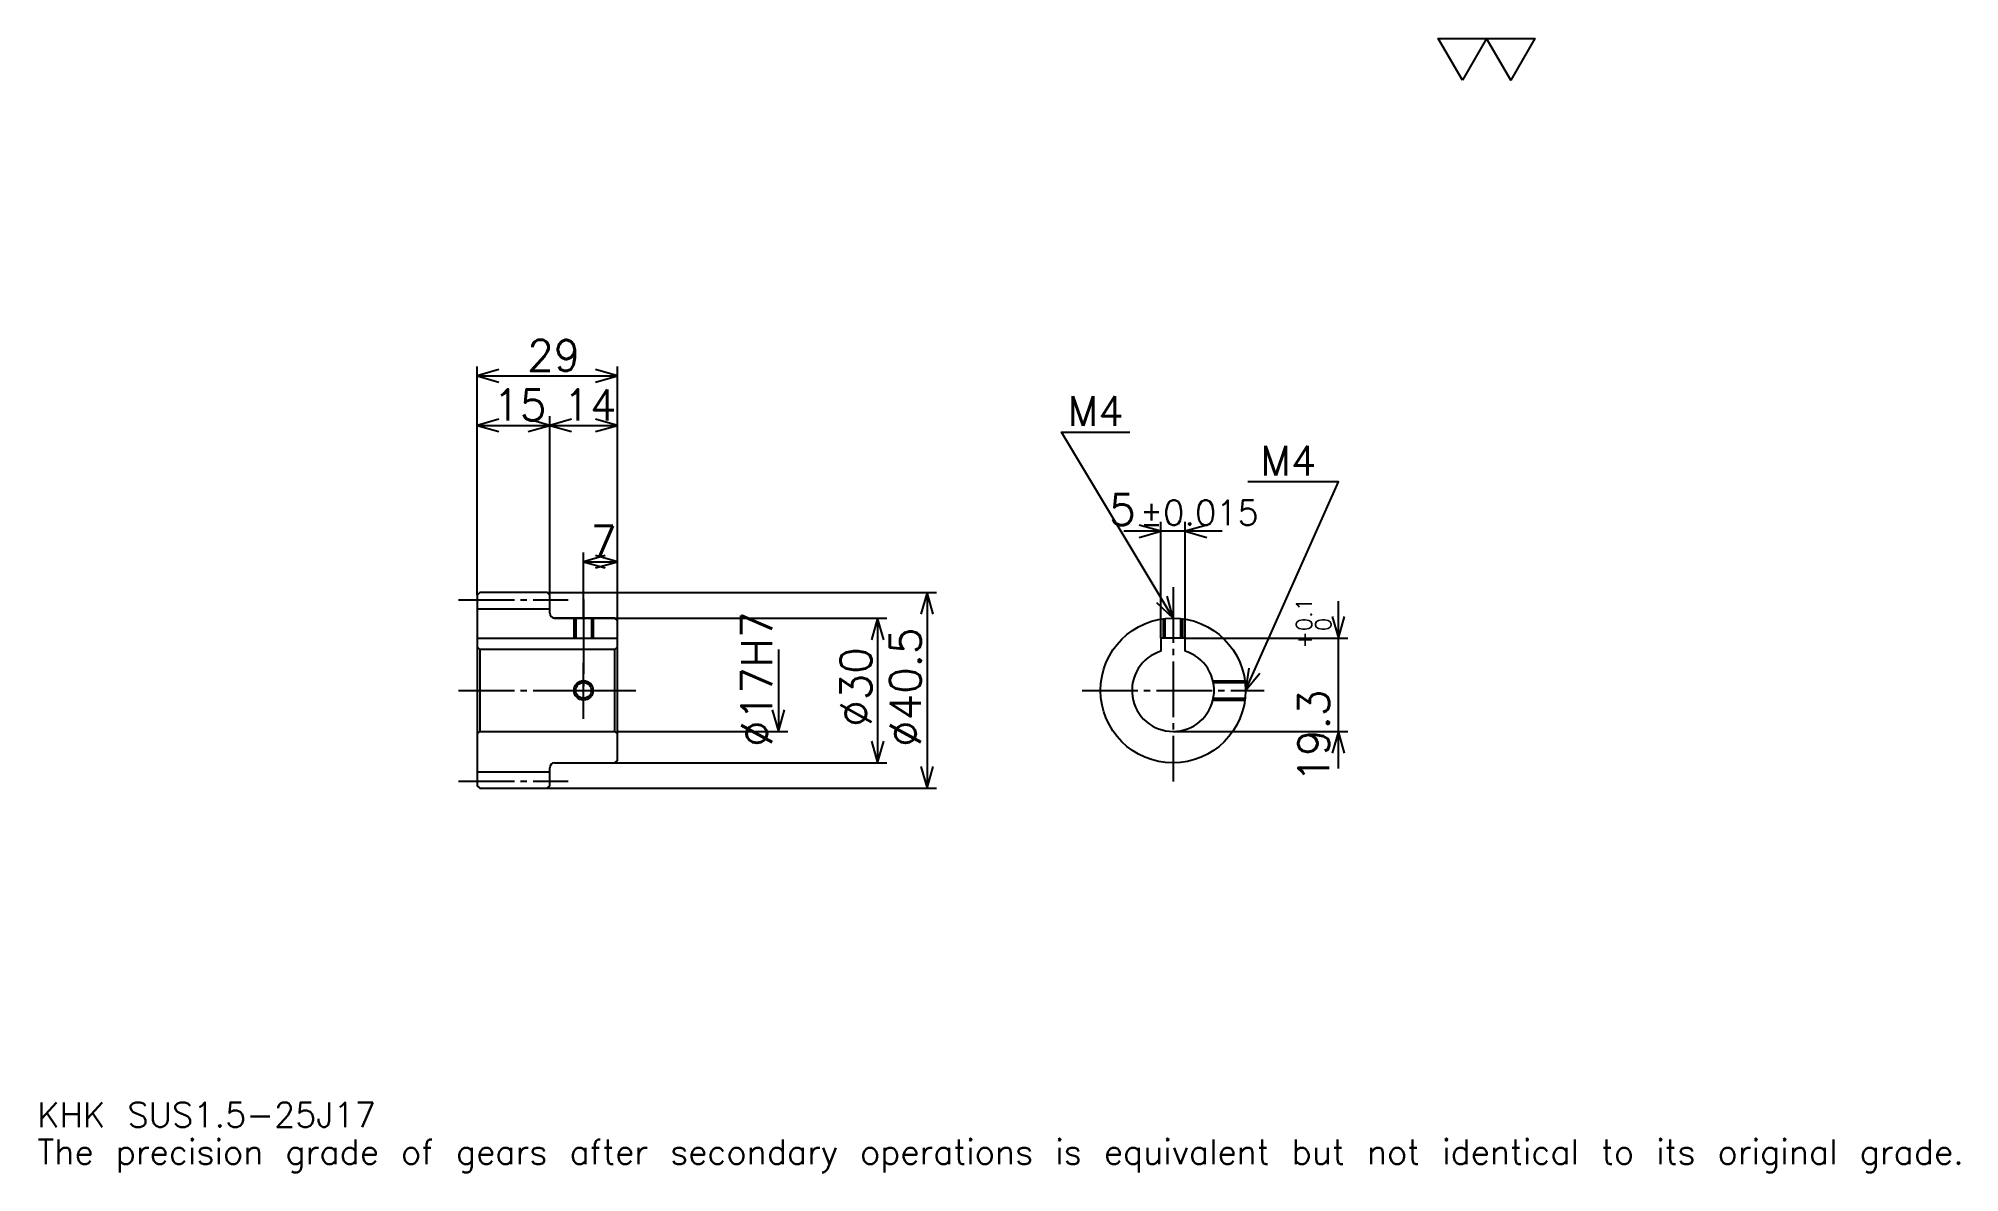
# Model space of a CAD drawing. Extents: x 13 to 411, y 5 to 240.
import ezdxf

# ---------------------------------------------------------------- set-up
doc = ezdxf.new("R2010")
doc.units = 0
doc.linetypes.add('DASHDOT', pattern=[15.391305, 11.543478, -1.282609, 1.282609, -1.282609])
doc.layers.get('0').update_dxf_attribs({"linetype": 'CONTINUOUS'})
doc.layers.add('DASHDOT', color=6, linetype='DASHDOT')
doc.styles.add('KANJI', font='TXT', dxfattribs={"bigfont": 'BIGFONT'})

msp = doc.modelspace()

# ---------------------------------------------------------------- linework, layer by layer
at = {"color": 5}
for p, q in [((103.891296, 124.782608), (103.891296, 171.597824)), ((132.891296, 124.782608), (132.891296, 171.597824)), ((103.891296, 169.67392), (132.891296, 169.67392)), ((103.891296, 159.41304), (118.891296, 159.41304)), ((118.891296, 124.782608), (118.891296, 161.33696)), ((118.891296, 159.41304), (132.891296, 159.41304)), ((245.434769, 115.332611), (245.434769, 139.41304)), ((250.434769, 115.332611), (250.434769, 139.41304)), ((258.130432, 137.489136), (237.73912, 137.489136)), ((125.891296, 124.782608), (125.891296, 133.119568)), ((125.891296, 131.195648), (132.891296, 131.195648)), ((103.891296, 124.282608), (103.891296, 124.782608)), ((118.391296, 124.782608), (132.891296, 124.782608)), ((118.891296, 124.282608), (118.891296, 124.782608)), ((125.891296, 119.532608), (125.891296, 124.782608)), ((125.891296, 119.532608), (125.891296, 124.782608)), ((132.891296, 124.782608), (198.945648, 124.782608)), ((132.891296, 119.032608), (132.891296, 124.782608)), ((197.021729, 124.782608), (197.021729, 84.282608)), ((119.891296, 119.532608), (132.891296, 119.532608)), ((132.891296, 119.532608), (188.684784, 119.532608)), ((186.760864, 119.532608), (186.760864, 89.532608)), ((282.173889, 88.33696), (282.173889, 123.028259)), ((166.23912, 113.032608), (166.23912, 96.032608)), ((250.434769, 115.332611), (284.097839, 115.332611)), ((132.891296, 96.032608), (168.16304, 96.032608)), ((247.934769, 96.032608), (284.097839, 96.032608)), ((119.891296, 89.532608), (132.891296, 89.532608)), ((132.891296, 89.532608), (188.684784, 89.532608)), ((118.391296, 84.282608), (132.891296, 84.282608)), ((132.891296, 84.282608), (198.945648, 84.282608))]:
    msp.add_line(p, q, dxfattribs=at)
at = {"color": 4}
for p, q in [((103.891296, 121.407608), (118.891296, 121.407608)), ((103.891296, 115.332611), (132.891296, 115.332611)), ((104.391296, 113.032608), (104.391296, 96.032608)), ((132.391296, 113.032608), (132.891296, 113.532608)), ((132.391296, 96.032608), (132.891296, 95.532608)), ((103.891296, 87.657608), (118.891296, 87.657608))]:
    msp.add_line(p, q, dxfattribs=at)
at = {"color": 7}
msp.add_lwpolyline([(307.82608, 230.869568), (302.823914, 239.540009), (322.832611, 239.540009), (317.830414, 230.869568), (312.828247, 239.540009), (307.82608, 230.869568)], dxfattribs=at)
at = {"color": 5}
for points in [[(108.380424, 170.956512), (103.891296, 169.67392), (108.380424, 168.391296)], [(128.402161, 168.391296), (132.891296, 169.67392), (128.402161, 170.956512)], [(108.380424, 160.695648), (103.891296, 159.41304), (108.380424, 158.130432)], [(114.402168, 158.130432), (118.891296, 159.41304), (114.402168, 160.695648)], [(123.380424, 160.695648), (118.891296, 159.41304), (123.380424, 158.130432)], [(128.402161, 158.130432), (132.891296, 159.41304), (128.402161, 160.695648)], [(247.934769, 119.532608), (224.847809, 158.010864), (238.956512, 158.010864)], [(262.934753, 104.532608), (282.173889, 147.75), (263.447815, 147.75)], [(240.945633, 136.206512), (245.434769, 137.489136), (240.945633, 138.771729)], [(254.923904, 138.771729), (250.434769, 137.489136), (254.923904, 136.206512)], [(130.380432, 132.478256), (125.891296, 131.195648), (130.380432, 129.91304)], [(128.402161, 129.91304), (132.891296, 131.195648), (128.402161, 132.478256)], [(198.304337, 120.29348), (197.021729, 124.782608), (195.73912, 120.29348)], [(244.525299, 122.722107), (247.934769, 119.532608), (246.72496, 124.041901)], [(188.043472, 115.04348), (186.760864, 119.532608), (185.478256, 115.04348)], [(280.891296, 119.821739), (282.173889, 115.332611), (283.456512, 119.821739)], [(263.588715, 109.15535), (262.934753, 104.532608), (265.93219, 108.112091)], [(164.956512, 100.521736), (166.23912, 96.032608), (167.521729, 100.521736)], [(283.456512, 91.54348), (282.173889, 96.032608), (280.891296, 91.54348)], [(185.478256, 94.021736), (186.760864, 89.532608), (188.043472, 94.021736)], [(195.73912, 88.771736), (197.021729, 84.282608), (198.304337, 88.771736)]]:
    msp.add_lwpolyline(points, dxfattribs=at)
at = {"color": 4}
for points in [[(118.891296, 120.532608), (118.891296, 124.282608), (118.391296, 124.782608), (104.391296, 124.782608), (103.891296, 124.282608), (103.891296, 95.532608)], [(119.891296, 89.532608), (132.391296, 89.532608), (132.891296, 90.032608), (132.891296, 119.032608), (132.391296, 119.532608), (119.891296, 119.532608)], [(123.891296, 119.532608), (123.891296, 115.332611)], [(124.271294, 119.532608), (124.271294, 115.332611)], [(127.511299, 119.532608), (127.511299, 115.332611)], [(127.891296, 119.532608), (127.891296, 115.332611)], [(245.934769, 115.332611), (245.934769, 119.398674)], [(246.314774, 115.332611), (246.314774, 119.44487)], [(249.554764, 115.332611), (249.554764, 119.44487)], [(249.934769, 115.332611), (249.934769, 119.398674)], [(103.891296, 95.532608), (104.391296, 96.032608), (132.391296, 96.032608), (132.391296, 113.032608), (104.391296, 113.032608), (103.891296, 113.532608)], [(250.434769, 112.656647), (250.434769, 115.332611), (245.434769, 115.332611), (245.434769, 112.656647)], [(256.196106, 106.532608), (262.800842, 106.532608)], [(256.278961, 106.152611), (262.847046, 106.152611)], [(256.196106, 102.532608), (262.800842, 102.532608)], [(256.278961, 102.912605), (262.847046, 102.912605)], [(103.891296, 95.532608), (103.891296, 84.782608), (104.391296, 84.282608), (118.391296, 84.282608), (118.891296, 84.782608), (118.891296, 88.532608)]]:
    msp.add_lwpolyline(points, dxfattribs=at)
for centre, radius in [((247.934769, 104.532608), 15), ((125.891296, 104.532608), 1.62)]:
    msp.add_circle(centre, radius, dxfattribs=at)
at = {"color": 7}
msp.add_circle((125.891296, 104.532608), 2, dxfattribs=at)
at = {"color": 4}
for centre, radius, start, end in [((119.891296, 120.532608), 1, 180, 270), ((247.934769, 104.532608), 8.5, 107.10463483, 72.89536517), ((119.891296, 88.532608), 1, 90, 180)]:
    msp.add_arc(centre, radius, start, end, dxfattribs=at)
at = {"layer": 'DASHDOT', "color": 7}
for p, q in [((247.934769, 125.945648), (247.934769, 85.684784)), ((100.043472, 123.282608), (122.73912, 123.282608)), ((125.891296, 119.532608), (125.891296, 104.532608)), ((100.043472, 104.532608), (136.73912, 104.532608)), ((229.086945, 104.532608), (266.782593, 104.532608)), ((100.043472, 85.782608), (122.73912, 85.782608))]:
    msp.add_line(p, q, dxfattribs=at)
for points in [[(125.891296, 123.380432), (125.891296, 111.484779)], [(125.891296, 98.684784), (125.891296, 110.380432)], [(120.043472, 104.532608), (131.73912, 104.532608)]]:
    msp.add_lwpolyline(points, dxfattribs=at)

# ---------------------------------------------------------------- texts
at = {"color": 7, "style": 'KANJI'}
for s, height, p in [('29', 6.413043, (114.222816, 170.699997)), ('15', 6.413043, (107.222816, 160.439133)), ('14', 6.413043, (121.722816, 160.439133)), ('M4', 6.156522, (226.130432, 159.293472)), ('M4', 6.156522, (266.013031, 149.032608)), ('5', 6.413043, (234.696976, 138.771729)), ('%%p0.015', 5.130435, (241.045105, 138.771729)), ('7', 6.413043, (127.307053, 132.221741)), ('KHK SUS1.5-25J17', 5.130435, (12.826087, 14.108696)), ('The precision grade of gears after secondary operations is equivalent but not identical to its original grade.', 5.130435, (12.826087, 6.413043))]:
    msp.add_text(s, height=height, dxfattribs=at).set_placement(p)
for s, height, p in [('%%c17H7', 6.413043, (164.956512, 92.828804)), ('0.1', 3.206522, (276.658691, 116.816216)), ('%%c40.5', 6.413043, (195.73912, 92.828804)), ('+', 3.206522, (276.658691, 113.224915)), ('0', 3.206522, (280.634766, 116.816216)), ('%%c30', 6.413043, (185.478256, 96.997284)), ('19.3', 6.413043, (280.25, 85.466721))]:
    msp.add_text(s, height=height, rotation=90, dxfattribs=at).set_placement(p)

doc.saveas('drawing.dxf')
